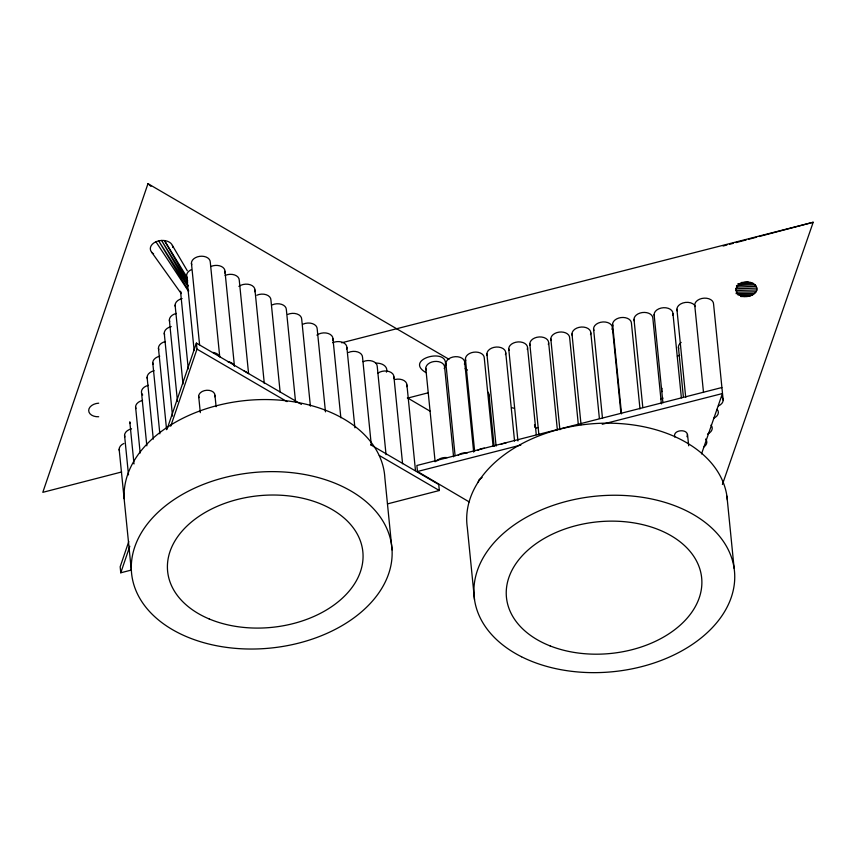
<?xml version="1.0" encoding="UTF-8"?>
<svg xmlns="http://www.w3.org/2000/svg" width="856" height="856" viewBox="0 0 856 856"><rect width="100%" height="100%" fill="white"/><g stroke="black" fill="none" stroke-linecap="round" stroke-linejoin="round"><path stroke-width="1.28" d="M674.806 437.084C672.131 429.049 690.214 428.407 686.961 436.731M756.929 289.959C757.111 279.42 738.878 279.88 736.021 288.686C735.839 299.226 754.072 298.755 756.929 289.959L735.604 290.484M478.012 482.463L479.114 479.638L482.099 477.455M448.972 359.274L147.981 183.666L42.8 492.339L121.67 471.966M128.785 541.516L120.172 566.79L120.771 572.792L131.129 570.117M167.102 429.038L196.388 343.106L301.408 404.385M120.771 572.792L129.812 546.256M170.719 426.202L196.987 349.12L196.388 343.106M701.524 453.905L722.421 393.546L602.25 424.266M722.411 484.485L813.2 222.26L341.651 342.796M444.189 368.551C454.258 345.428 401.421 358.632 426.256 372.767M723.085 246.014L726.947 244.998M729.526 244.324L733.389 243.297M735.957 242.623L746.261 239.905M748.829 239.231L756.554 237.198M759.133 236.513L813.2 222.26M407.424 398.158L428.118 392.818M387.533 503.884L439.331 490.509L438.732 484.507L370.648 444.778M721.822 387.543L416.872 465.493L417.471 471.495L469.174 501.905M417.471 471.495L520.844 445.077M741.478 282.469L748.251 282.138M740.29 283.175L750.894 282.544M737.669 283.946L740.333 283.785M738.61 284.224L753.237 283.422M736.481 285.604L755.12 284.695M736.47 287.102L756.415 286.279M735.7 288.782L757.025 288.076M736.192 292.121L756.105 291.789M736.032 293.629L754.639 293.458M737.904 294.881L752.606 294.849M740.836 295.834L750.166 295.855M740.708 296.476L744.699 296.497M740.782 296.39L747.459 296.422M465.118 368.69L467.43 370.038M196.987 349.12L286.995 401.635M379.326 455.499L439.331 490.509M407.413 397.858L430.429 411.394M147.981 183.666L150.934 186.373M151.801 252.413L181.247 293.629M155.942 241.767L188.481 291.243M187.71 286.139L158.649 240.868L188.748 290.965M695.447 306.598L694.516 305.1A9.448 6.377 -5.7 0 0 682.746 303.024A9.448 6.377 -5.7 0 0 677.235 310.878M187.721 282.191L161.559 240.45L188.181 285.808M187.282 277.761L164.47 240.547L187.678 280.747M172.42 245.522L187.271 270.721M723.17 400.148L713.572 304.041A9.448 6.377 -5.7 0 0 704.156 298.156A9.448 6.377 -5.7 0 0 694.719 305.057L703.504 392.497M726.937 496.213L734.127 568.288M676.914 309.241L685.72 397.441M687.539 434.42L688.673 445.805M678.401 347.076L683.398 397.098M672.966 313.596L681.376 397.847M654.112 314.601L662.918 402.812M661.399 403.893L652.861 318.325A9.448 6.377 -5.7 0 0 642.214 312.558A9.448 6.377 -5.7 0 0 634.328 320.968M634.007 319.331L642.813 407.531M639.988 408.933L631.45 323.365A9.448 6.377 -5.7 0 0 620.803 317.597A9.448 6.377 -5.7 0 0 612.917 326.008M612.596 324.37L621.531 413.887M612.415 327.837L620.953 413.405M593.561 328.843L602.496 418.37M590.843 332.909L599.382 418.477M571.99 333.926L581.053 424.758M578.346 424.779L569.668 337.895A9.448 6.377 -5.7 0 0 559.022 332.128A9.448 6.377 -5.7 0 0 551.146 340.538M550.825 338.901L559.888 429.733M548.675 342.828L557.342 429.712M529.821 343.845L538.884 434.677M527.585 347.793L536.263 434.677M534.519 424.704L534.786 427.337M508.732 348.799L517.934 440.947M505.768 352.918L514.563 441.129M486.914 353.935L496.106 446.083M489.033 395.044L494.158 446.383M493.077 446.179L484.271 357.979A9.448 6.377 -5.7 0 0 473.625 352.212A9.448 6.377 -5.7 0 0 465.739 360.622M465.418 358.985L474.62 451.144M464.744 362.57L473.678 452.086M474.513 599.596L467.312 527.521A130.786 88.189 -5.7 0 1 587.227 424.234A130.786 88.189 -5.7 0 1 727.365 500.011M445.89 363.586L455.092 455.734M453.573 456.815L444.639 367.299A9.448 6.377 -5.7 0 0 433.992 361.532A9.448 6.377 -5.7 0 0 426.106 369.942M425.796 368.305L435.126 461.78M406.932 385.007L415.481 470.575M393.921 376.875L402.588 463.759M386.045 454.654L377.239 366.454A9.448 6.377 -5.7 0 0 363.105 361.671M392.048 549.873A130.786 88.189 -5.7 0 0 192.215 489.268A130.786 88.189 -5.7 0 0 200.871 641.84A130.786 88.189 -5.7 0 0 392.048 549.873L384.858 477.798A130.786 88.189 -5.7 0 0 249.524 400.169A130.786 88.189 -5.7 0 0 124.184 498.706M371.344 445.462L362.537 357.262A9.448 6.377 -5.7 0 0 348.413 352.49M346.883 347.483L354.898 427.786M332.963 338.783L340.849 417.771M325.462 411.854L317.191 328.918A9.448 6.377 -5.7 0 0 303.056 324.146M310.386 406.129L301.708 319.245A9.448 6.377 -5.7 0 0 287.573 314.473M295.545 401.796L286.353 309.647A9.448 6.377 -5.7 0 0 272.219 304.875M280.137 392.166L270.935 300.017A9.448 6.377 -5.7 0 0 256.8 295.234M254.981 290.045L264.301 383.509M248.582 373.687L239.263 280.222A9.448 6.377 -5.7 0 0 225.128 275.439M224.978 271.299L234.437 366.079M219.746 356.899L210.276 262.107A9.448 6.377 -5.7 0 0 199.63 256.351A9.448 6.377 -5.7 0 0 191.755 264.761M214.974 395.354L216.108 406.728M191.434 263.124L199.576 344.743M194.141 350.479L186.651 275.439A9.448 6.377 -5.7 0 1 191.37 269.661M198.667 396.232L200.315 412.667M188.267 368.904L180.52 291.233A9.448 6.377 -5.7 0 0 180.841 292.87M175.116 305.143L183.002 384.13M169.36 319.962L177.502 401.582M164.245 333.145L172.527 416.08M158.446 348.082L166.588 429.691M152.753 362.73L159.847 433.81M147.114 377.261L153.288 439.139M146.836 445.837L141.443 391.855A9.448 6.377 -5.7 0 1 148.441 385.318M135.58 406.964L140.181 453.038M134.007 463.973L129.802 421.848A9.448 6.377 -5.7 0 0 130.123 423.485M124.559 435.362L128.496 474.855M119.155 449.272L131.375 570.781M98.686 416.744A10.037 6.762 -5.7 0 1 88.692 410.495A10.037 6.762 -5.7 0 1 98.708 403.176M153.588 253.89A11.278 7.608 -5.7 0 1 157.258 241.264A11.278 7.608 -5.7 0 1 172.805 247.47M375.591 363.137A11.278 7.608 -5.7 0 1 386.441 372.157M164.566 334.782A9.448 6.377 -5.7 0 1 171.243 326.596M158.767 349.708A9.448 6.377 -5.7 0 1 165.443 341.533M169.681 321.599A9.448 6.377 -5.7 0 1 176.357 313.424M212.898 352.415A9.448 6.377 -5.7 0 1 219.553 356.578M124.88 436.999A9.448 6.377 -5.7 0 1 131.546 428.813M175.437 306.78A9.448 6.377 -5.7 0 1 182.103 298.594M142.706 394.99A9.448 6.377 -5.7 0 1 141.764 393.493M135.901 408.601A9.448 6.377 -5.7 0 1 142.578 400.415M153.074 364.367A9.448 6.377 -5.7 0 1 159.751 356.182M147.435 378.898A9.448 6.377 -5.7 0 1 154.101 370.723M119.476 450.909A9.448 6.377 -5.7 0 1 123.874 443.483M316.88 335.124A9.448 6.377 -5.7 0 1 328.265 333.498A9.448 6.377 -5.7 0 1 332.642 340.453M332.749 342.7A9.448 6.377 -5.7 0 1 343.203 342.603A9.448 6.377 -5.7 0 1 346.562 349.152M377.838 373.216A9.448 6.377 -5.7 0 1 389.213 371.59A9.448 6.377 -5.7 0 1 393.6 378.545M227.589 361.596A9.448 6.377 -5.7 0 1 234.255 365.758M395.076 379.476A9.448 6.377 -5.7 0 1 406.611 386.677M244.142 371.033A9.448 6.377 -5.7 0 1 247.587 373.195M210.844 266.516A9.448 6.377 -5.7 0 1 221.297 266.419A9.448 6.377 -5.7 0 1 224.657 272.968M238.888 286.385A9.448 6.377 -5.7 0 1 250.273 284.759A9.448 6.377 -5.7 0 1 254.649 291.714M436.646 461.149A9.448 6.377 -5.7 0 1 447.26 457.596M511.631 407.724A9.448 6.377 -5.7 0 1 513.91 408.248M535.738 428.278A9.448 6.377 -5.7 0 1 538.017 427.519M487.781 391.92A9.448 6.377 -5.7 0 1 488.712 396.713M593.882 330.48A9.448 6.377 -5.7 0 1 602.999 321.952A9.448 6.377 -5.7 0 1 612.093 329.507M572.311 335.563A9.448 6.377 -5.7 0 1 581.427 327.024A9.448 6.377 -5.7 0 1 590.512 334.578M654.433 316.239A9.448 6.377 -5.7 0 1 663.55 307.711A9.448 6.377 -5.7 0 1 672.634 315.265M487.235 355.572A9.448 6.377 -5.7 0 1 496.341 347.033A9.448 6.377 -5.7 0 1 505.436 354.598M458.249 455.018A9.448 6.377 -5.7 0 1 467.355 452.878M501.22 444.243A9.448 6.377 -5.7 0 1 505.939 443.14M477.776 450.427A9.448 6.377 -5.7 0 1 484.443 448.191M721.908 397.013A9.448 6.377 -5.7 0 1 718.441 405.926M446.211 365.223A9.448 6.377 -5.7 0 1 455.328 356.685A9.448 6.377 -5.7 0 1 464.423 364.239M509.053 350.436A9.448 6.377 -5.7 0 1 518.169 341.908A9.448 6.377 -5.7 0 1 527.264 349.462M530.142 345.482A9.448 6.377 -5.7 0 1 539.259 336.943A9.448 6.377 -5.7 0 1 548.343 344.497M662.052 391.652A9.448 6.377 -5.7 0 1 662.062 388.335M717.125 409.339A9.448 6.377 -5.7 0 1 713.658 418.252M710.994 425.122A9.448 6.377 -5.7 0 1 707.527 434.046M705.59 439.042A9.448 6.377 -5.7 0 1 704.081 446.832M678.722 348.713A9.448 6.377 -5.7 0 1 681.173 342.411M677.374 356.117A9.448 6.377 -5.7 0 1 679.643 355.358M660.768 398.875A9.448 6.377 -5.7 0 1 663.047 398.115M198.945 397.644A8.175 5.511 -5.7 0 1 206.831 390.261A8.175 5.511 -5.7 0 1 214.696 396.799M521.518 656.755A130.786 88.189 -5.7 0 0 732.993 591.421A130.786 88.189 -5.7 0 0 558.433 503.66A130.786 88.189 -5.7 0 0 521.518 656.755M550.108 645.905A98.087 66.137 -5.7 0 0 701.706 586.381A98.087 66.137 -5.7 0 0 560.38 530.688A98.087 66.137 -5.7 0 0 550.108 645.905M209.174 618.942A98.087 66.137 -5.7 0 0 362.698 562.018A98.087 66.137 -5.7 0 0 223.855 503.703A98.087 66.137 -5.7 0 0 209.174 618.942"/></g></svg>
